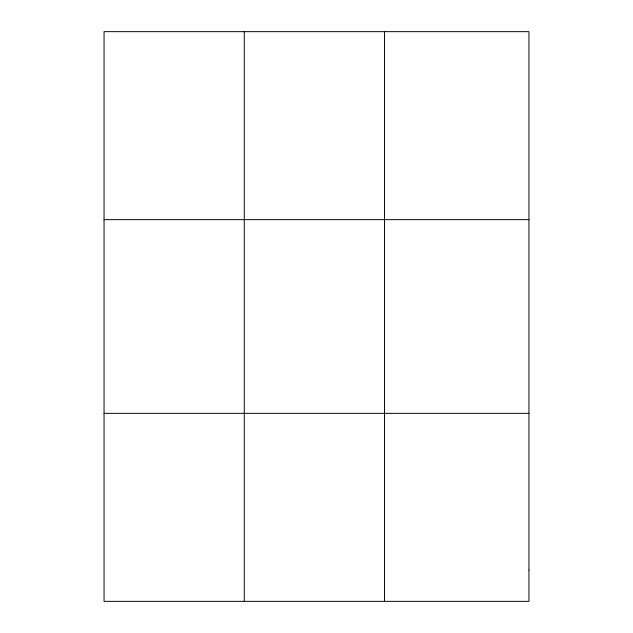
<?xml version="1.0" encoding="UTF-8"?>
<svg xmlns="http://www.w3.org/2000/svg" width="633" height="633" viewBox="0 0 633 633"><rect width="100%" height="100%" fill="white"/><g stroke="black" fill="none" stroke-linecap="round" stroke-linejoin="round"><path stroke-width="0.95" d="M244.267 601.35L244.267 31.65M384.484 601.35L384.484 31.65M104.049 219.651L528.951 219.651M104.049 413.349L528.951 413.349M528.951 570.016L528.951 601.35L104.049 601.35L104.049 31.65L528.951 31.65L528.951 570.016"/></g></svg>
